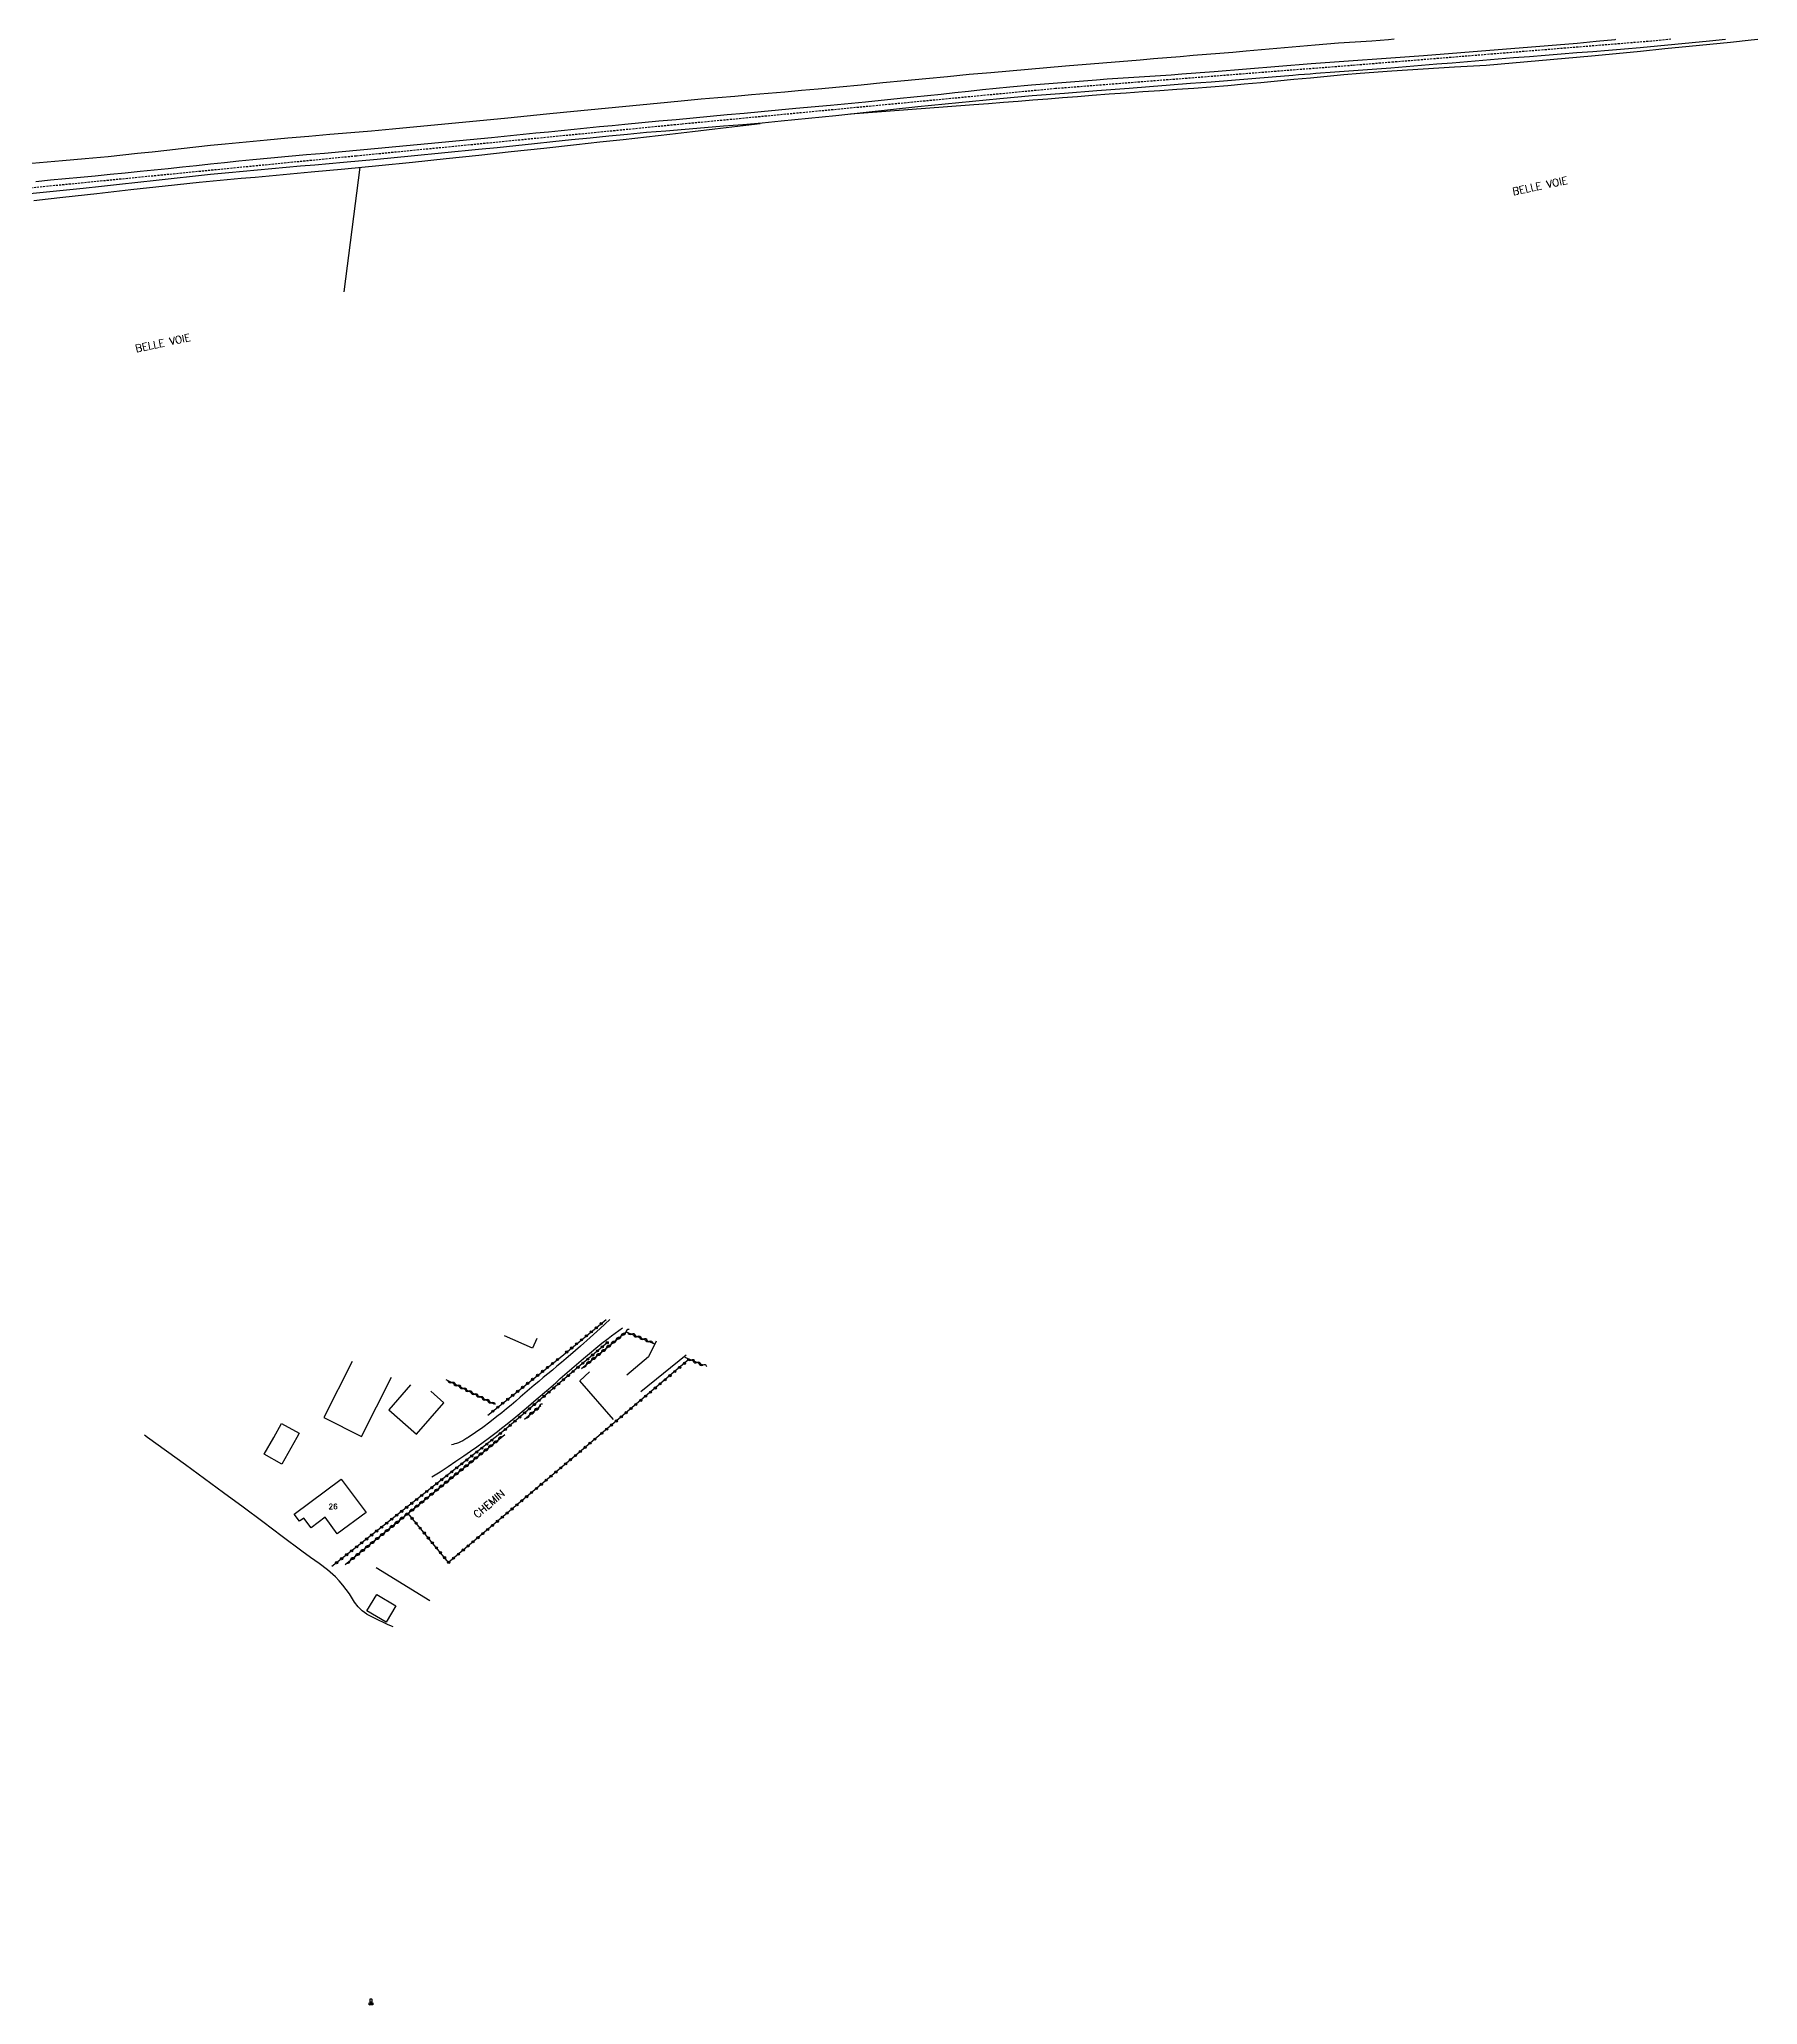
# Model space of a CAD drawing. Header units: millimetres. Extents: x 163000 to 164000, y 152000 to 153000.
# Drawn here: x 163588.5 to 163992.9, y 152537.5 to 153000 of the extents above; entities that cross this region are included whole.
import ezdxf
from ezdxf.enums import TextEntityAlignment as Align

# ---------------------------------------------------------------- set-up
doc = ezdxf.new("R2010")
doc.units = ezdxf.units.MM
doc.linetypes.add('DASHED', pattern=[0.75, 0.5, -0.25])
doc.layers.get('0').update_dxf_attribs({"linetype": 'CONTINUOUS'})
for name, color, linetype in [('W0001', 6, 'DASHED'), ('W0008', 7, 'CONTINUOUS'), ('W0017', 7, 'CONTINUOUS'), ('W0101', 7, 'CONTINUOUS'), ('W0104', 1, 'CONTINUOUS'), ('W0211', 2, 'CONTINUOUS'), ('W0300', 7, 'CONTINUOUS'), ('W0310', 3, 'CONTINUOUS'), ('W0323', 7, 'CONTINUOUS'), ('W0330', 7, 'CONTINUOUS'), ('W0438', 7, 'CONTINUOUS'), ('W0989', 7, 'CONTINUOUS'), ('W0991', 7, 'CONTINUOUS')]:
    doc.layers.add(name, color=color, linetype=linetype)
doc.styles.get("Standard").update_dxf_attribs({"font": 'romans.shx', "width": 0.85})

# ---------------------------------------------------------------- blocks, each defined once
blk = doc.blocks.new('T438')
for p, q in [((-0.4, 0.2), (0.4, 0.2)), ((-0.4, -0.2), (-0.4, 0.2)), ((0.15, 1.1), (-0.3, 1.1)), ((-0.3, 1.1), (-0.3, 0.5)), ((-0.3, 0.5), (0.15, 0.5)), ((0.3, 0.65), (0.3, 0.95)), ((0.4, 0.2), (0.4, -0.2))]:
    blk.add_line(p, q)
at = {"flags": 128}
for points in [[(-0.4, -0.2), (0.4, 0.2)], [(0.4, -0.2), (-0.4, -0.2)]]:
    blk.add_lwpolyline(points, dxfattribs=at)
for centre, major_axis, start_param, end_param in [((0.15, 0.95), (0.106, -0.106), 0.785398, 2.356194), ((0.15, 0.65), (0.106, 0.106), 3.926991, 5.497787)]:
    blk.add_ellipse(centre, major_axis=major_axis, ratio=1, start_param=start_param, end_param=end_param)
blk = doc.blocks.new('t323o')
at = {"color": 0, "linetype": 'Continuous'}
for radius in [0.25, 0.15]:
    blk.add_circle((0, 0), radius, dxfattribs=at)
blk = doc.blocks.new('t310o')
at = {"color": 0, "linetype": 'Continuous'}
for centre, start, end in [((-0.5, 0.38), 216.8699, 323.1304), ((0.5, -0.37), 36.8699, 143.1303)]:
    blk.add_arc(centre, 0.625, start, end, dxfattribs=at)

msp = doc.modelspace()

# ---------------------------------------------------------------- linework, layer by layer
at = {"layer": 'W0001'}
msp.add_lwpolyline([(163972.45, 153000), (163967.89, 152999.56), (163907.17, 152994.63), (163897.56, 152993.85), (163827.63, 152988.39), (163739.76, 152980.03), (163663.07, 152972.52), (163565.78, 152962.97), (163493.39, 152955.43), (163485.94, 152954.04), (163478.8, 152951.59), (163472, 152948.46), (163465.43, 152944.98), (163460.67, 152941.95), (163456.22, 152938.47), (163451.93, 152934.82), (163447.62, 152931.25), (163439.72, 152925), (163431.8, 152918.74), (163424.01, 152912.31), (163416.51, 152905.54), (163382.28, 152873.22), (163382.28, 152873.22)], dxfattribs=at)
at = {"layer": 'W0008'}
for points in [[(163887.81, 152994.31), (163896.62, 152994.92), (163905.42, 152995.55), (163914.23, 152996.2), (163923.03, 152996.88), (163929.87, 152997.41), (163936.71, 152997.96), (163943.55, 152998.53), (163950.38, 152999.13), (163954.85, 152999.55), (163959.32, 152999.98), (163959.47, 153000)], [(163888.92, 152992.04), (163893.34, 152992.34), (163897.75, 152992.66), (163902.17, 152992.98), (163906.58, 152993.32), (163910.19, 152993.6), (163913.8, 152993.89), (163917.41, 152994.19), (163921.01, 152994.49), (163924.62, 152994.79), (163928.23, 152995.09), (163931.84, 152995.39), (163935.44, 152995.68), (163939.17, 152995.98), (163942.89, 152996.28), (163946.62, 152996.57), (163950.34, 152996.86), (163954.07, 152997.16), (163957.79, 152997.46), (163961.51, 152997.77), (163965.24, 152998.1), (163969.31, 152998.46), (163973.38, 152998.84), (163977.45, 152999.23), (163981.51, 152999.63), (163985.3, 153000)], [(163586.31, 152963.7), (163592.58, 152964.35), (163598.85, 152965), (163603.13, 152965.46), (163607.41, 152965.93), (163611.69, 152966.4), (163615.97, 152966.87), (163620.25, 152967.34), (163624.54, 152967.8), (163628.82, 152968.25), (163633.1, 152968.68), (163636.48, 152969), (163639.85, 152969.31), (163643.23, 152969.61), (163646.61, 152969.9), (163649.98, 152970.19), (163653.36, 152970.48), (163656.74, 152970.78), (163660.11, 152971.09), (163668.05, 152971.83), (163675.98, 152972.58), (163683.92, 152973.35), (163691.85, 152974.13), (163696.24, 152974.57), (163700.62, 152975.02), (163705, 152975.48), (163709.38, 152975.94), (163713.76, 152976.39), (163718.14, 152976.84), (163722.52, 152977.28), (163726.9, 152977.7), (163731.43, 152978.11), (163735.95, 152978.5), (163740.48, 152978.88), (163745.01, 152979.25), (163749.54, 152979.61), (163754.06, 152979.99), (163758.59, 152980.38), (163763.11, 152980.8), (163769.55, 152981.42), (163775.97, 152982.08), (163782.4, 152982.76), (163788.82, 152983.46), (163795.25, 152984.15), (163801.68, 152984.83), (163808.1, 152985.48), (163814.54, 152986.09), (163822.14, 152986.75), (163829.76, 152987.35), (163837.37, 152987.93), (163844.98, 152988.52), (163849.79, 152988.9), (163854.61, 152989.27), (163859.42, 152989.65), (163864.23, 152990.02), (163869.04, 152990.4), (163873.85, 152990.78), (163878.66, 152991.17), (163883.47, 152991.56), (163884.83, 152991.68), (163886.2, 152991.79), (163887.56, 152991.91), (163888.92, 152992.04)], [(163587.67, 152966.55), (163591.18, 152966.9), (163594.68, 152967.24), (163598.19, 152967.58), (163601.69, 152967.91), (163605.2, 152968.25), (163608.7, 152968.6), (163612.21, 152968.94), (163615.53, 152969.28), (163618.85, 152969.63), (163622.17, 152969.98), (163625.48, 152970.33), (163628.8, 152970.68), (163632.12, 152971.03), (163635.44, 152971.37), (163638.76, 152971.7), (163642.97, 152972.1), (163647.17, 152972.48), (163651.38, 152972.86), (163655.59, 152973.23), (163659.79, 152973.6), (163664, 152973.97), (163668.21, 152974.35), (163672.41, 152974.74), (163679.91, 152975.46), (163687.4, 152976.19), (163694.89, 152976.93), (163702.38, 152977.67), (163705.37, 152977.97), (163708.36, 152978.26), (163711.35, 152978.56), (163714.34, 152978.86), (163717.33, 152979.15), (163720.31, 152979.45), (163723.3, 152979.74), (163726.29, 152980.03), (163730.31, 152980.41), (163734.32, 152980.79), (163738.34, 152981.16), (163742.35, 152981.53), (163746.36, 152981.9), (163750.38, 152982.27), (163754.39, 152982.64), (163758.41, 152983.02), (163766.57, 152983.78), (163774.73, 152984.54), (163782.89, 152985.32), (163791.05, 152986.11), (163794.28, 152986.44), (163797.51, 152986.78), (163800.74, 152987.12), (163803.97, 152987.46), (163807.2, 152987.81), (163810.43, 152988.15), (163813.66, 152988.47), (163816.89, 152988.78), (163821.99, 152989.25), (163827.1, 152989.69), (163832.2, 152990.11), (163837.31, 152990.5), (163839.81, 152990.69), (163842.32, 152990.86), (163844.82, 152991.02), (163847.32, 152991.18), (163849.83, 152991.34), (163852.33, 152991.5), (163854.83, 152991.67), (163857.34, 152991.85), (163864.96, 152992.43), (163872.58, 152993.03), (163880.19, 152993.66), (163887.81, 152994.31)]]:
    msp.add_lwpolyline(points, dxfattribs=at)
at = {"layer": 'W0017'}
for points in [[(163722.75, 152698.74), (163720.47, 152696.63), (163718.17, 152694.54), (163715.85, 152692.48), (163713.52, 152690.43), (163712.46, 152689.53), (163711.4, 152688.63), (163710.33, 152687.73), (163709.26, 152686.84), (163708.19, 152685.96), (163707.11, 152685.07), (163706.04, 152684.18), (163704.97, 152683.29), (163703.88, 152682.36), (163702.79, 152681.43), (163701.7, 152680.49), (163700.62, 152679.55), (163699.53, 152678.61), (163698.43, 152677.69), (163697.32, 152676.78), (163696.19, 152675.88), (163694.54, 152674.61), (163692.86, 152673.36), (163691.15, 152672.15), (163689.41, 152671)], [(163694.47, 152671), (163695.42, 152671.71), (163696.36, 152672.42), (163697.3, 152673.15), (163698.23, 152673.87), (163700.67, 152675.85), (163703.07, 152677.87), (163705.45, 152679.92), (163707.83, 152681.97), (163708.93, 152682.91), (163710.02, 152683.86), (163711.11, 152684.82), (163712.2, 152685.77), (163713.29, 152686.73), (163714.38, 152687.68), (163715.48, 152688.62), (163716.59, 152689.56), (163718.01, 152690.76), (163719.44, 152691.96), (163720.89, 152693.14), (163722.35, 152694.29), (163723.19, 152694.93), (163724.03, 152695.55), (163724.88, 152696.16), (163725.74, 152696.75)], [(163733.67, 152693.61), (163731.85, 152689.96), (163726.77, 152685.64)], [(163740.74, 152690.33), (163730.07, 152681.75)], [(163680.9, 152661.73), (163682.81, 152662.92), (163684.69, 152664.14), (163686.56, 152665.38), (163688.41, 152666.65), (163689.94, 152667.72), (163691.46, 152668.8), (163692.97, 152669.89), (163694.47, 152671)], [(163689.41, 152671), (163689.33, 152670.95), (163689.26, 152670.9), (163689.18, 152670.85), (163689.1, 152670.81), (163688.62, 152670.51), (163688.14, 152670.22), (163687.64, 152669.95), (163687.12, 152669.72), (163686.72, 152669.57), (163686.31, 152669.45), (163685.9, 152669.35), (163685.48, 152669.27)]]:
    msp.add_lwpolyline(points, dxfattribs=at)
at = {"layer": 'W0101'}
for points in [[(163704.6, 152692.02), (163698, 152694.87)], [(163705.59, 152694.28), (163705.59, 152694.28), (163704.6, 152692.02)], [(163723.59, 152675.18), (163715.67, 152684.32), (163718.01, 152686.39)]]:
    msp.add_lwpolyline(points, dxfattribs=at)
msp.add_lwpolyline([(163665.39, 152653.36), (163658.63, 152648.33), (163655.76, 152652.19), (163652.46, 152649.73), (163650.76, 152652.02), (163649.76, 152651.28), (163648.51, 152652.95), (163659.57, 152661.18), (163665.39, 152653.36)], close=True, dxfattribs=at)
at = {"layer": 'W0104'}
for points in [[(163662.14, 152688.83), (163655.5, 152675.67), (163664.34, 152671.2)], [(163664.34, 152671.2), (163671.38, 152685.15)], [(163675.86, 152683.37), (163670.72, 152677.47), (163677.28, 152671.76)], [(163677.28, 152671.76), (163683.73, 152679.16), (163680.62, 152681.87)], [(163649.09, 152671), (163645.59, 152664.72), (163641.46, 152667.03), (163643.67, 152671)], [(163643.67, 152671), (163645.5, 152674.28), (163649.64, 152671.97)], [(163649.64, 152671.97), (163649.09, 152671)]]:
    msp.add_lwpolyline(points, dxfattribs=at)
msp.add_lwpolyline([(163672.42, 152631.35), (163670.1, 152627.49), (163665.61, 152630.18), (163667.93, 152634.04), (163672.42, 152631.35)], close=True, dxfattribs=at)
at = {"layer": 'W0211'}
for points in [[(163907.36, 153000), (163906.02, 152999.89), (163902.08, 152999.59), (163898.15, 152999.31), (163894.21, 152999.07)], [(163928.97, 152993.94), (163935.18, 152994.45), (163941.39, 152994.99), (163947.6, 152995.54), (163953.8, 152996.11), (163959.55, 152996.66), (163965.29, 152997.23), (163971.03, 152997.81), (163976.78, 152998.39), (163981.64, 152998.87), (163986.5, 152999.35), (163991.36, 152999.84), (163992.88, 153000)], [(163894.21, 152999.07), (163888.78, 152998.6), (163883.35, 152998.12), (163877.92, 152997.66), (163872.49, 152997.2), (163869.38, 152996.93), (163866.27, 152996.67), (163863.16, 152996.42), (163860.05, 152996.16), (163856.94, 152995.91), (163853.82, 152995.65), (163850.71, 152995.39), (163847.6, 152995.13), (163838.8, 152994.4), (163830, 152993.66), (163821.19, 152992.92), (163812.39, 152992.14), (163807.31, 152991.68), (163802.24, 152991.2), (163797.16, 152990.71), (163792.08, 152990.22), (163787, 152989.72), (163781.92, 152989.23), (163776.84, 152988.75), (163771.76, 152988.28), (163767.84, 152987.93), (163763.92, 152987.58), (163759.99, 152987.25), (163756.07, 152986.91), (163752.14, 152986.57), (163748.21, 152986.23), (163744.29, 152985.89), (163740.37, 152985.53), (163736.3, 152985.15), (163732.23, 152984.76), (163728.16, 152984.36), (163724.1, 152983.96), (163720.03, 152983.56), (163715.96, 152983.15), (163711.9, 152982.75), (163707.83, 152982.36), (163698.78, 152981.47), (163689.73, 152980.59), (163680.67, 152979.72), (163671.62, 152978.86), (163666.7, 152978.42), (163661.78, 152977.98), (163656.86, 152977.56), (163651.94, 152977.13), (163647.01, 152976.71), (163642.09, 152976.27), (163637.17, 152975.82), (163632.26, 152975.35), (163628.81, 152975), (163625.37, 152974.63), (163621.93, 152974.25), (163618.49, 152973.87), (163615.05, 152973.48), (163611.61, 152973.1), (163608.17, 152972.73), (163604.72, 152972.38), (163599.33, 152971.87), (163593.93, 152971.38), (163588.53, 152970.91), (163583.14, 152970.45)], [(163779.41, 152982.47), (163786.66, 152983), (163793.92, 152983.53), (163801.17, 152984.08), (163808.43, 152984.63), (163811.91, 152984.9), (163815.38, 152985.18), (163818.86, 152985.46), (163822.34, 152985.75), (163825.82, 152986.03), (163829.3, 152986.31), (163832.78, 152986.58), (163836.25, 152986.85), (163840.24, 152987.15), (163844.23, 152987.43), (163848.22, 152987.71), (163852.21, 152987.98), (163856.19, 152988.26), (163860.18, 152988.54), (163864.17, 152988.84), (163868.16, 152989.15), (163872.06, 152989.49), (163875.96, 152989.84), (163879.86, 152990.22), (163883.76, 152990.6), (163887.66, 152990.97), (163891.56, 152991.34), (163895.46, 152991.69), (163899.37, 152992.01), (163906.76, 152992.57), (163914.16, 152993.07), (163921.56, 152993.53), (163928.97, 152993.94)], [(163587.22, 152962.08), (163590.62, 152962.46), (163594.01, 152962.83), (163602.03, 152963.73), (163610.06, 152964.63), (163618.09, 152965.51), (163626.12, 152966.35), (163629.42, 152966.68), (163632.71, 152966.99), (163636.01, 152967.29), (163639.31, 152967.59), (163642.6, 152967.88), (163645.9, 152968.18), (163649.2, 152968.48), (163652.49, 152968.79), (163660.44, 152969.55), (163668.38, 152970.33), (163676.32, 152971.12), (163684.26, 152971.93), (163691.92, 152972.74), (163699.58, 152973.57), (163707.24, 152974.4), (163714.89, 152975.24), (163720.39, 152975.84), (163725.89, 152976.44), (163731.38, 152977.05), (163736.87, 152977.67), (163742.19, 152978.28), (163747.5, 152978.9), (163752.81, 152979.53), (163758.12, 152980.16)]]:
    msp.add_lwpolyline(points, dxfattribs=at)
at = {"layer": 'W0300'}
msp.add_lwpolyline([(163667.77, 152640.35), (163680.4, 152632.61)], dxfattribs=at)
at = {"layer": 'W0310'}
for points in [[(163716.08, 152687.21), (163726.64, 152695.83), (163733.25, 152693.05)], [(163744.69, 152688), (163740.5, 152689.8)], [(163695.58, 152678.85), (163684.22, 152684.57)], [(163702.67, 152675.28), (163706.56, 152678.5)], [(163660.51, 152641.05), (163697.18, 152671)], [(163697.18, 152671), (163698.04, 152671.71)]]:
    msp.add_lwpolyline(points, dxfattribs=at)
at = {"layer": 'W0323'}
for points in [[(163711.45, 152690.14), (163721.9, 152698.71)], [(163694.05, 152676.23), (163711.45, 152690.14)], [(163722.1, 152693.23), (163714.31, 152686.68), (163697.99, 152672.71), (163695.82, 152671)], [(163741.47, 152689.38), (163719.73, 152671)], [(163695.82, 152671), (163657.31, 152640.6)], [(163719.73, 152671), (163714.5, 152666.57), (163684.82, 152641.58), (163675.28, 152653.11)]]:
    msp.add_lwpolyline(points, dxfattribs=at)
at = {"layer": 'W0330'}
for points in [[(163660.26, 152940.55), (163664.04, 152969.93)], [(163613.97, 152671), (163613.24, 152671.52)], [(163665.61, 152629.41), (163665.05, 152629.79), (163664.51, 152630.21), (163664, 152630.66), (163663.52, 152631.15), (163663.23, 152631.5), (163662.96, 152631.87), (163662.71, 152632.25), (163662.47, 152632.64), (163662.23, 152633.03), (163662, 152633.42), (163661.75, 152633.8), (163661.49, 152634.17), (163660.72, 152635.21), (163659.93, 152636.24), (163659.1, 152637.25), (163658.21, 152638.19), (163656.33, 152639.83), (163654.34, 152641.32), (163652.3, 152642.74), (163650.3, 152644.2), (163645.69, 152647.66), (163641.09, 152651.11), (163636.47, 152654.56), (163631.83, 152657.98), (163627.38, 152661.25), (163622.92, 152664.52), (163618.46, 152667.77), (163613.97, 152671)], [(163665.61, 152629.41), (163666.55, 152628.91), (163667.49, 152628.43), (163668.44, 152627.96), (163669.4, 152627.5), (163670.35, 152627.06), (163671.3, 152626.63), (163671.71, 152626.46)]]:
    msp.add_lwpolyline(points, dxfattribs=at)

# ---------------------------------------------------------------- block references
at = {"layer": 'W0310'}
for p, rotation in [((163724.21, 152693.85), 39.25028448990034), ((163725.38, 152694.8), 39.25028448990034), ((163726.54, 152695.75), 39.25028448990034), ((163727.9, 152695.3), 337.2175972159409), ((163729.28, 152694.72), 337.2175972159409), ((163730.67, 152694.14), 337.2175972159409), ((163732.05, 152693.56), 337.2175972159409), ((163718.41, 152689.1), 39.25028448990034), ((163719.57, 152690.05), 39.25028448990034), ((163720.73, 152691), 39.25028448990034), ((163721.89, 152691.95), 39.25028448990034), ((163723.05, 152692.9), 39.25028448990034), ((163741.88, 152689.21), 156.828694343534), ((163717.25, 152688.15), 39.25028448990034), ((163743.26, 152688.62), 156.828694343534), ((163744.64, 152688.03), 156.828694343534), ((163685.56, 152683.89), 153.277108900194), ((163686.9, 152683.22), 153.277108900194), ((163688.24, 152682.54), 153.277108900194), ((163689.58, 152681.87), 153.277108900194), ((163690.92, 152681.19), 153.277108900194), ((163692.26, 152680.52), 153.277108900194), ((163693.6, 152679.84), 153.277108900194), ((163694.94, 152679.17), 153.277108900194), ((163703.83, 152676.23), 39.69037344668412), ((163704.98, 152677.19), 39.69037344668412), ((163706.14, 152678.15), 39.69037344668412), ((163696.52, 152670.46), 39.2410005008018), ((163690.71, 152665.72), 39.2410005008018), ((163691.87, 152666.67), 39.2410005008018), ((163693.04, 152667.62), 39.2410005008018), ((163694.2, 152668.56), 39.2410005008018), ((163695.36, 152669.51), 39.2410005008018), ((163684.9, 152660.97), 39.2410005008018), ((163686.07, 152661.92), 39.2410005008018), ((163687.23, 152662.87), 39.2410005008018), ((163688.39, 152663.82), 39.2410005008018), ((163689.55, 152664.77), 39.2410005008018), ((163679.1, 152656.23), 39.2410005008018), ((163680.26, 152657.18), 39.2410005008018), ((163681.42, 152658.13), 39.2410005008018), ((163682.58, 152659.08), 39.2410005008018), ((163683.74, 152660.02), 39.2410005008018), ((163674.45, 152652.43), 39.2410005008018), ((163675.61, 152653.38), 39.2410005008018), ((163676.77, 152654.33), 39.2410005008018), ((163677.93, 152655.28), 39.2410005008018), ((163668.64, 152647.69), 39.2410005008018), ((163669.8, 152648.64), 39.2410005008018), ((163670.96, 152649.59), 39.2410005008018), ((163672.13, 152650.54), 39.2410005008018), ((163673.29, 152651.48), 39.2410005008018), ((163662.83, 152642.95), 39.2410005008018), ((163663.99, 152643.89), 39.2410005008018), ((163665.16, 152644.84), 39.2410005008018), ((163666.32, 152645.79), 39.2410005008018), ((163667.48, 152646.74), 39.2410005008018), ((163661.67, 152642), 39.2410005008018)]:
    msp.add_blockref('t310o', p, dxfattribs=dict(at, rotation=rotation))
at = {"layer": 'W0323'}
for p, rotation in [((163716.09, 152693.95), 39.37362958390199), ((163717.25, 152694.9), 39.37362958390199), ((163718.41, 152695.85), 39.37362958390199), ((163719.57, 152696.8), 39.37362958390199), ((163720.73, 152697.75), 39.37362958390199), ((163710.45, 152689.34), 38.63856469864631), ((163712.61, 152691.09), 39.37362958390199), ((163713.77, 152692.05), 39.37362958390199), ((163714.93, 152693), 39.37362958390199), ((163717.57, 152689.42), 220.0658368269468), ((163718.72, 152690.38), 220.0658368269468), ((163719.87, 152691.35), 220.0658368269468), ((163721.01, 152692.31), 220.0658368269468), ((163722.16, 152693.28), 220.0658368269468), ((163704.59, 152684.66), 38.63856469864631), ((163705.77, 152685.59), 38.63856469864631), ((163706.94, 152686.53), 38.63856469864631), ((163708.11, 152687.47), 38.63856469864631), ((163709.28, 152688.4), 38.63856469864631), ((163711.85, 152684.57), 220.5553773702795), ((163712.99, 152685.54), 220.5553773702795), ((163714.13, 152686.52), 220.5553773702795), ((163715.27, 152687.49), 220.0658368269468), ((163716.42, 152688.45), 220.0658368269468), ((163735.77, 152684.56), 220.2196302983609), ((163736.91, 152685.53), 220.2196302983609), ((163738.06, 152686.5), 220.2196302983609), ((163739.2, 152687.47), 220.2196302983609), ((163740.35, 152688.43), 220.2196302983609), ((163698.74, 152679.97), 38.63856469864631), ((163699.91, 152680.91), 38.63856469864631), ((163701.08, 152681.85), 38.63856469864631), ((163702.25, 152682.78), 38.63856469864631), ((163703.42, 152683.72), 38.63856469864631), ((163707.29, 152680.67), 220.5553773702795), ((163708.43, 152681.64), 220.5553773702795), ((163709.57, 152682.62), 220.5553773702795), ((163710.71, 152683.59), 220.5553773702795), ((163731.18, 152680.69), 220.2196302983609), ((163732.33, 152681.65), 220.2196302983609), ((163733.48, 152682.62), 220.2196302983609), ((163734.62, 152683.59), 220.2196302983609), ((163695.22, 152677.16), 38.63856469864631), ((163696.39, 152678.1), 38.63856469864631), ((163697.56, 152679.04), 38.63856469864631), ((163701.59, 152675.79), 220.5553773702795), ((163702.73, 152676.77), 220.5553773702795), ((163703.87, 152677.74), 220.5553773702795), ((163705.01, 152678.72), 220.5553773702795), ((163706.15, 152679.69), 220.5553773702795), ((163725.46, 152675.84), 220.2196302983609), ((163726.6, 152676.81), 220.2196302983609), ((163727.75, 152677.78), 220.2196302983609), ((163728.89, 152678.75), 220.2196302983609), ((163730.04, 152679.72), 220.2196302983609), ((163697, 152671.93), 218.285331939103), ((163698.17, 152672.87), 220.5553773702795), ((163699.31, 152673.84), 220.5553773702795), ((163700.45, 152674.82), 220.5553773702795), ((163719.25, 152670.6), 220.2196302983609), ((163720.88, 152671.97), 220.2196302983609), ((163722.02, 152672.94), 220.2196302983609), ((163723.17, 152673.91), 220.2196302983609), ((163724.31, 152674.87), 220.2196302983609), ((163690.27, 152666.62), 218.285331939103), ((163691.45, 152667.55), 218.285331939103), ((163692.63, 152668.48), 218.285331939103), ((163693.81, 152669.41), 218.285331939103), ((163694.98, 152670.34), 218.285331939103), ((163714.67, 152666.72), 220.2196302983609), ((163715.82, 152667.69), 220.2196302983609), ((163716.96, 152668.66), 220.2196302983609), ((163718.11, 152669.63), 220.2196302983609), ((163684.39, 152661.97), 218.285331939103), ((163685.57, 152662.9), 218.285331939103), ((163686.74, 152663.83), 218.285331939103), ((163687.92, 152664.76), 218.285331939103), ((163689.1, 152665.69), 218.285331939103), ((163708.93, 152661.89), 220.105624821277), ((163710.08, 152662.86), 220.105624821277), ((163711.23, 152663.82), 220.105624821277), ((163712.38, 152664.79), 220.105624821277), ((163713.52, 152665.75), 220.105624821277), ((163678.5, 152657.33), 218.285331939103), ((163679.68, 152658.26), 218.285331939103), ((163680.86, 152659.18), 218.285331939103), ((163682.03, 152660.11), 218.285331939103), ((163683.21, 152661.04), 218.285331939103), ((163703.2, 152657.06), 220.105624821277), ((163704.35, 152658.02), 220.105624821277), ((163705.49, 152658.99), 220.105624821277), ((163706.64, 152659.96), 220.105624821277), ((163707.79, 152660.92), 220.105624821277), ((163672.61, 152652.68), 218.285331939103), ((163673.79, 152653.61), 218.285331939103), ((163674.97, 152654.54), 218.285331939103), ((163676.15, 152655.47), 218.285331939103), ((163677.32, 152656.4), 218.285331939103), ((163697.46, 152652.23), 220.105624821277), ((163698.61, 152653.19), 220.105624821277), ((163699.76, 152654.16), 220.105624821277), ((163700.9, 152655.12), 220.105624821277), ((163702.05, 152656.09), 220.105624821277), ((163666.73, 152648.03), 218.285331939103), ((163667.9, 152648.96), 218.285331939103), ((163669.08, 152649.89), 218.285331939103), ((163670.26, 152650.82), 218.285331939103), ((163671.44, 152651.75), 218.285331939103), ((163676.23, 152651.95), 129.5972363970002), ((163677.19, 152650.8), 129.5972363970002), ((163678.15, 152649.64), 129.5972363970002), ((163679.1, 152648.49), 129.5972363970002), ((163692.87, 152648.36), 220.105624821277), ((163694.02, 152649.33), 220.105624821277), ((163695.17, 152650.29), 220.105624821277), ((163696.31, 152651.26), 220.105624821277), ((163660.84, 152643.39), 218.285331939103), ((163662.02, 152644.32), 218.285331939103), ((163663.19, 152645.24), 218.285331939103), ((163664.37, 152646.17), 218.285331939103), ((163665.55, 152647.1), 218.285331939103), ((163680.06, 152647.33), 129.5972363970002), ((163681.01, 152646.18), 129.5972363970002), ((163681.97, 152645.02), 129.5972363970002), ((163682.93, 152643.86), 129.5972363970002), ((163687.14, 152643.53), 220.105624821277), ((163688.28, 152644.5), 220.105624821277), ((163689.43, 152645.46), 220.105624821277), ((163690.58, 152646.43), 220.105624821277), ((163691.73, 152647.39), 220.105624821277), ((163658.48, 152641.53), 218.285331939103), ((163659.66, 152642.46), 218.285331939103), ((163683.88, 152642.71), 129.5972363970002), ((163684.84, 152641.6), 220.105624821277), ((163685.99, 152642.56), 220.105624821277)]:
    msp.add_blockref('t323o', p, dxfattribs=dict(at, rotation=rotation))
at = {"layer": 'W0438'}
msp.add_blockref('T438', (163666.57, 152537.7), dxfattribs=at)

# ---------------------------------------------------------------- texts
at = {"layer": 'W0989'}
for s, rotation, p in [('BELLE VOIE', 11.8394, (163935.37, 152963.3)), ('BELLE VOIE', 11.8394, (163611.32, 152926.34)), ('CHEMIN', 40.265, (163691.57, 152651.86))]:
    msp.add_text(s, height=1.75, rotation=rotation, dxfattribs=at).set_placement(p)
at = {"layer": 'W0991'}
msp.add_text('26', height=1.25, dxfattribs=at).set_placement((163657.65, 152654.75), align=Align.MIDDLE_CENTER)

doc.saveas('drawing.dxf')
